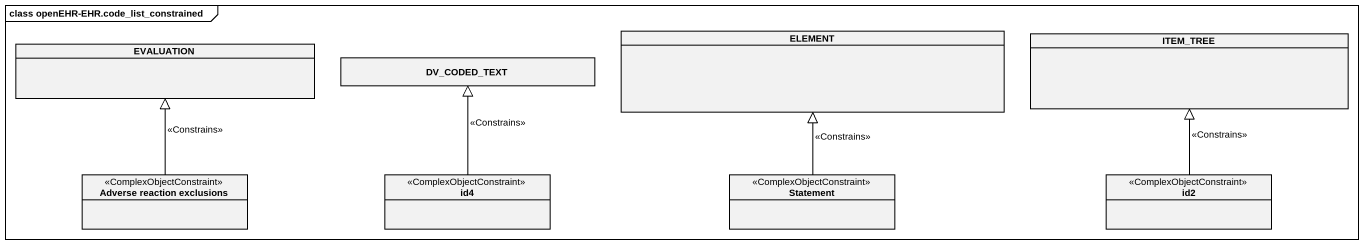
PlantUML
@startuml
mainframe class openEHR-EHR.code_list_constrained
hide circle
hide empty members
class ELEMENT
class ITEM_TREE
class EVALUATION
class DV_CODED_TEXT
class "Adverse reaction exclusions" as Adverse_reaction_exclusions <<ComplexObjectConstraint>>
class id4 <<ComplexObjectConstraint>>
class Statement <<ComplexObjectConstraint>>
class id2 <<ComplexObjectConstraint>>
Adverse_reaction_exclusions -up-|> EVALUATION : <<Constrains>>
id4 -up-|> DV_CODED_TEXT : <<Constrains>>
Statement -up-|> ELEMENT : <<Constrains>>
id2 -up-|> ITEM_TREE : <<Constrains>>
@enduml
